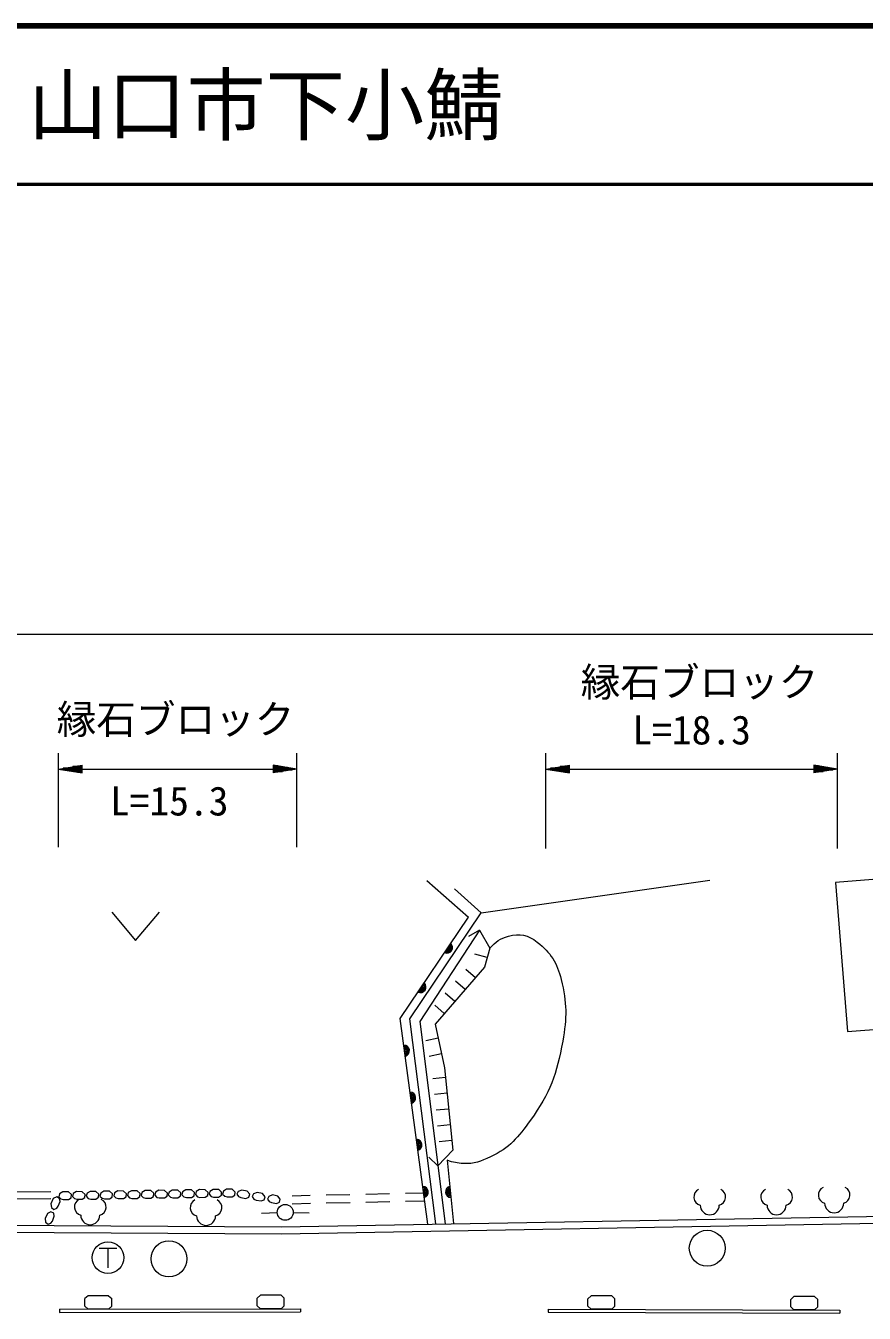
# Model space of a CAD drawing. Units: millimetres, scale not verified. Extents: x 40000 to 680000, y 20000 to 380000.
# Drawn here: x 404880 to 457802, y 298767 to 380000 of the extents above; entities that cross this region are included whole.
import ezdxf
from ezdxf.enums import TextEntityAlignment as Align

# ---------------------------------------------------------------- set-up
doc = ezdxf.new("R2010")
doc.units = ezdxf.units.MM
doc.header["$LTSCALE"] = 1000
for name, color, linetype, lineweight in [('M-BGD', 7, 'Continuous', 13), ('M-BGD-EXST', 7, 'Continuous', 13), ('M-STR-HTXT', 7, 'Continuous', 13), ('M-STR-STRD', 7, 'Continuous', 13), ('M-TTL', 2, 'Continuous', 140), ('M-TTL-LINE', 7, 'Continuous', 50)]:
    doc.layers.add(name, color=color, linetype=linetype, lineweight=lineweight)
doc.layers.add('M-TTL-TXT', color=7, linetype='Continuous')
doc.styles.add('ＭＳ ゴシック', font='')
doc.styles.get('ＭＳ ゴシック').set_extended_font_data('MS Gothic')

msp = doc.modelspace()

# ---------------------------------------------------------------- linework, layer by layer
at = {"layer": 'M-BGD'}
for p, q in [((430188, 326063), (432818, 323762)), ((433633, 324041), (448054, 326085)), ((410315, 324079), (411815, 322279)), ((411815, 322279), (413315, 324079)), ((433526, 322929), (432832, 322530)), ((434004, 321204), (433233, 321415)), ((433264, 319939), (432660, 320464)), ((432608, 319184), (432004, 319709)), ((431952, 318429), (431348, 318953)), ((431297, 317674), (430693, 318198)), ((430912, 316119), (430130, 315952)), ((431121, 315141), (430339, 314974)), ((431373, 313641), (430577, 313561)), ((431472, 312646), (430676, 312566)), ((431572, 311651), (430776, 311571)), ((431671, 310656), (430875, 310576)), ((431771, 309660), (430975, 309581)), ((430890, 308067), (430311, 308620)), ((431471, 308421), (431877, 304420)), ((397476, 306415), (406461, 306447)), ((407012, 306306), (406963, 306121)), ((407215, 306428), (407012, 306306)), ((407573, 306422), (407215, 306428)), ((407759, 306253), (407573, 306422)), ((407741, 306058), (407759, 306253)), ((407880, 306320), (407831, 306135)), ((408083, 306442), (407880, 306320)), ((408441, 306436), (408083, 306442)), ((408627, 306267), (408441, 306436)), ((408609, 306072), (408627, 306267)), ((408748, 306334), (408698, 306149)), ((408951, 306456), (408748, 306334)), ((409308, 306450), (408951, 306456)), ((409495, 306281), (409308, 306450)), ((409476, 306086), (409495, 306281)), ((409616, 306348), (409566, 306163)), ((409819, 306470), (409616, 306348)), ((410176, 306464), (409819, 306470)), ((410362, 306295), (410176, 306464)), ((410344, 306100), (410362, 306295)), ((410483, 306362), (410434, 306177)), ((410686, 306484), (410483, 306362)), ((411044, 306478), (410686, 306484)), ((411230, 306309), (411044, 306478)), ((411212, 306114), (411230, 306309)), ((411351, 306376), (411301, 306191)), ((411554, 306498), (411351, 306376)), ((411912, 306492), (411554, 306498)), ((412098, 306323), (411912, 306492)), ((412079, 306128), (412098, 306323)), ((412213, 306390), (412164, 306204)), ((412416, 306511), (412213, 306390)), ((412774, 306506), (412416, 306511)), ((412960, 306336), (412774, 306506)), ((412942, 306142), (412960, 306336)), ((413070, 306403), (413020, 306218)), ((413273, 306525), (413070, 306403)), ((413631, 306520), (413273, 306525)), ((413817, 306350), (413631, 306520)), ((413798, 306156), (413817, 306350)), ((413927, 306417), (413877, 306231)), ((414130, 306538), (413927, 306417)), ((414487, 306533), (414130, 306538)), ((414674, 306363), (414487, 306533)), ((414655, 306169), (414674, 306363)), ((414783, 306430), (414734, 306245)), ((414986, 306552), (414783, 306430)), ((415344, 306547), (414986, 306552)), ((415530, 306377), (415344, 306547)), ((415512, 306183), (415530, 306377)), ((415640, 306444), (415590, 306258)), ((415590, 306258), (415722, 306121)), ((415843, 306565), (415640, 306444)), ((416201, 306560), (415843, 306565)), ((416387, 306390), (416201, 306560)), ((416368, 306196), (416387, 306390)), ((416497, 306457), (416447, 306272)), ((416447, 306272), (416578, 306134)), ((416700, 306579), (416497, 306457)), ((417057, 306574), (416700, 306579)), ((417244, 306404), (417057, 306574)), ((417225, 306209), (417244, 306404)), ((417353, 306471), (417304, 306285)), ((417304, 306285), (417435, 306148)), ((417556, 306592), (417353, 306471)), ((417914, 306587), (417556, 306592)), ((418100, 306417), (417914, 306587)), ((418082, 306223), (418100, 306417)), ((418291, 306458), (418209, 306285)), ((418209, 306285), (418314, 306126)), ((418512, 306542), (418291, 306458)), ((418863, 306474), (418512, 306542)), ((419017, 306274), (418863, 306474)), ((418964, 306086), (419017, 306274)), ((419257, 306301), (419175, 306127)), ((419478, 306385), (419257, 306301)), ((419829, 306317), (419478, 306385)), ((419982, 306117), (419829, 306317)), ((423840, 306230), (425339, 306264)), ((426339, 306287), (427839, 306322)), ((428838, 306345), (429992, 306372)), ((397897, 305967), (406462, 305997)), ((406608, 305999), (406468, 305670)), ((406468, 305670), (406503, 305436)), ((406836, 306107), (406608, 305999)), ((406833, 305389), (406928, 305513)), ((407009, 306016), (406836, 306107)), ((406928, 305513), (407046, 305815)), ((406963, 306121), (407094, 305983)), ((407046, 305815), (407009, 306016)), ((407094, 305983), (407245, 305942)), ((407245, 305942), (407570, 305948)), ((407570, 305948), (407741, 306058)), ((407831, 306135), (407962, 305997)), ((407962, 305997), (408113, 305956)), ((408113, 305956), (408437, 305962)), ((408437, 305962), (408609, 306072)), ((408698, 306149), (408830, 306011)), ((408830, 306011), (408980, 305970)), ((408980, 305970), (409305, 305975)), ((409305, 305975), (409476, 306086)), ((409566, 306163), (409697, 306025)), ((409697, 306025), (409848, 305984)), ((409848, 305984), (410173, 305989)), ((410173, 305989), (410344, 306100)), ((410434, 306177), (410565, 306039)), ((410565, 306039), (410716, 305998)), ((410716, 305998), (411040, 306003)), ((411040, 306003), (411212, 306114)), ((411301, 306191), (411433, 306053)), ((411433, 306053), (411583, 306012)), ((411583, 306012), (411908, 306017)), ((411908, 306017), (412079, 306128)), ((412164, 306204), (412295, 306067)), ((412295, 306067), (412446, 306026)), ((412446, 306026), (412770, 306031)), ((412770, 306031), (412942, 306142)), ((413020, 306218), (413152, 306080)), ((413152, 306080), (413302, 306040)), ((413302, 306040), (413627, 306045)), ((413627, 306045), (413798, 306156)), ((413877, 306231), (414008, 306094)), ((414008, 306094), (414159, 306053)), ((414159, 306053), (414484, 306058)), ((414484, 306058), (414655, 306169)), ((414734, 306245), (414865, 306107)), ((414865, 306107), (415016, 306067)), ((415016, 306067), (415340, 306072)), ((415340, 306072), (415512, 306183)), ((415722, 306121), (415872, 306080)), ((415872, 306080), (416197, 306085)), ((416197, 306085), (416368, 306196)), ((416578, 306134), (416729, 306094)), ((416729, 306094), (417054, 306099)), ((417054, 306099), (417225, 306209)), ((417435, 306148), (417586, 306107)), ((417586, 306107), (417910, 306112)), ((417910, 306112), (418082, 306223)), ((418314, 306126), (418455, 306060)), ((418455, 306060), (418776, 306007)), ((418776, 306007), (418964, 306086)), ((419175, 306127), (419280, 305969)), ((419280, 305969), (419421, 305902)), ((419421, 305902), (419742, 305850)), ((419742, 305850), (419930, 305929)), ((419930, 305929), (419982, 306117)), ((420222, 306143), (420141, 305970)), ((420141, 305970), (420246, 305811)), ((420444, 306228), (420222, 306143)), ((420246, 305811), (420387, 305745)), ((420387, 305745), (420707, 305692)), ((420795, 306159), (420444, 306228)), ((420707, 305692), (420895, 305771)), ((420948, 305959), (420795, 306159)), ((420895, 305771), (420948, 305959)), ((421686, 306180), (422840, 306207)), ((421697, 305679), (422851, 305705)), ((423851, 305728), (425351, 305763)), ((426351, 305786), (427850, 305820)), ((428850, 305843), (430004, 305870)), ((406243, 305067), (406102, 304738)), ((406102, 304738), (406137, 304504)), ((406470, 305175), (406243, 305067)), ((406643, 305084), (406470, 305175)), ((406503, 305436), (406656, 305320)), ((406562, 304581), (406681, 304883)), ((406681, 304883), (406643, 305084)), ((406656, 305320), (406833, 305389)), ((420759, 305107), (419760, 305061)), ((421010, 304229), (459143, 304901)), ((421758, 305124), (422758, 305112)), ((397341, 304368), (421010, 304229)), ((397788, 303915), (421013, 303779)), ((406137, 304504), (406290, 304388)), ((406290, 304388), (406467, 304457)), ((406467, 304457), (406562, 304581)), ((421013, 303779), (458701, 304443)), ((408810, 299874), (408610, 299688)), ((410112, 299874), (408810, 299874)), ((410112, 299874), (410312, 299688)), ((419696, 299900), (419496, 299714)), ((420998, 299900), (419696, 299900)), ((420998, 299900), (421198, 299714)), ((440561, 299873), (440361, 299687)), ((441863, 299873), (440561, 299873)), ((441863, 299873), (442063, 299687)), ((453359, 299831), (453159, 299645)), ((454661, 299831), (453359, 299831)), ((454661, 299831), (454861, 299645)), ((408610, 299205), (408610, 299688)), ((408810, 299020), (408610, 299205)), ((410112, 299020), (408810, 299020)), ((410112, 299020), (410312, 299205)), ((410312, 299205), (410312, 299688)), ((419496, 299231), (419496, 299714)), ((419696, 299045), (419496, 299231)), ((420998, 299045), (419696, 299045)), ((420998, 299045), (421198, 299231)), ((421198, 299231), (421198, 299714)), ((440361, 299204), (440361, 299687)), ((440561, 299018), (440361, 299204)), ((441863, 299018), (440561, 299018)), ((441863, 299018), (442063, 299204)), ((442063, 299204), (442063, 299687)), ((453159, 299162), (453159, 299645)), ((453359, 298977), (453159, 299162)), ((454661, 298977), (453359, 298977)), ((454661, 298977), (454861, 299162)), ((454861, 299162), (454861, 299645))]:
    msp.add_line(p, q, dxfattribs=at)
msp.add_lwpolyline([(455995, 325938), (456748, 316534), (461982, 316952), (461230, 326356)], close=True, dxfattribs=at)
for points in [[(430767, 304401), (429118, 317333), (433633, 324041), (431942, 325550)], [(430257, 304392), (428521, 317371), (432818, 323762)], [(433526, 322929), (429760, 317173), (431344, 304411)], [(433526, 322929), (434170, 321806), (433839, 320601), (430722, 317012), (431312, 314248), (431831, 309053), (430890, 308067)]]:
    msp.add_lwpolyline(points, dxfattribs=at)
for centre, radius in [((421258, 305130), 500), ((447894, 302868), 1133), ((413920, 302199), 1133)]:
    msp.add_circle(centre, radius, dxfattribs=at)
for centre, radius, start, end in [((431462, 321841), 354, 244.88382, 47.289), ((431462, 321841), 283, 247.10786, 45.06496), ((431462, 321841), 212, 250.85419, 41.31864), ((431462, 321841), 142, 258.56592, 33.60691), ((431462, 321841), 100, 268.88358, 23.28924), ((431462, 321841), 100, 268.88358, 23.28924), ((429788, 319352), 354, 244.88382, 47.289), ((429788, 319352), 283, 247.10786, 45.06496), ((429788, 319352), 212, 250.85419, 41.31864), ((429788, 319352), 142, 258.56592, 33.60691), ((429788, 319352), 100, 268.88358, 23.28924), ((429788, 319352), 100, 268.88358, 23.28924), ((428739, 315334), 354, 286.41609, 88.82127), ((428739, 315334), 283, 288.64013, 86.59723), ((428739, 315334), 212, 292.38645, 82.8509), ((428739, 315334), 142, 300.09818, 75.13917), ((428739, 315334), 100, 310.41585, 64.82151), ((428739, 315334), 100, 310.41585, 64.82151), ((429137, 312361), 354, 286.41609, 88.82127), ((429137, 312361), 283, 288.64013, 86.59723), ((429137, 312361), 212, 292.38645, 82.8509), ((429137, 312361), 142, 300.09818, 75.13917), ((429137, 312361), 100, 310.41585, 64.82151), ((429137, 312361), 100, 310.41585, 64.82151), ((429534, 309387), 354, 286.41609, 88.82127), ((429534, 309387), 283, 288.64013, 86.59723), ((429534, 309387), 212, 292.38645, 82.8509), ((429534, 309387), 142, 300.09818, 75.13917), ((429534, 309387), 100, 310.41585, 64.82151), ((429534, 309387), 100, 310.41585, 64.82151), ((429932, 306414), 354, 286.41609, 88.82127), ((429932, 306414), 283, 288.64013, 86.59723), ((429932, 306414), 212, 292.38645, 82.8509), ((429932, 306414), 142, 300.09818, 75.13917), ((429932, 306414), 100, 310.41585, 64.82151), ((429932, 306414), 100, 310.41585, 64.82151), ((431728, 306426), 354, 104.58389, 266.98907), ((431728, 306426), 283, 106.80793, 264.76503), ((431728, 306426), 212, 110.55426, 261.0187), ((431728, 306426), 142, 118.26599, 253.30697), ((431728, 306426), 100, 128.58365, 242.98931), ((431728, 306426), 100, 128.58365, 242.98931), ((447584, 306100), 536, 116.08703, 255.33416), ((448513, 306100), 536, 284.66584, 63.91297), ((451803, 306100), 536, 116.08703, 255.33416), ((452732, 306100), 536, 284.66584, 63.91297), ((455437, 306225), 536, 116.08703, 255.33416), ((456366, 306225), 536, 284.66584, 63.91297), ((408487, 305473), 536, 116.08703, 255.33416), ((409415, 305473), 536, 284.66584, 63.91297), ((415797, 305431), 536, 116.08703, 255.33416), ((416725, 305431), 536, 284.66584, 63.91297), ((448049, 305581), 600, 180, 360), ((452268, 305581), 600, 180, 360), ((455902, 305706), 600, 180, 360), ((408951, 304954), 600, 180, 360), ((416261, 304913), 600, 180, 360)]:
    msp.add_arc(centre, radius, start, end, dxfattribs=at)
msp.add_open_spline([(434170, 321806), (434554, 322201), (434819, 322416), (435345, 322561), (436044, 322755), (436598, 322638), (437164, 322184), (438017, 321498), (438416, 320886), (438675, 319822), (439035, 318343), (439036, 317424), (438770, 315925), (438402, 313860), (437966, 312655), (436739, 310954), (435955, 309869), (435430, 309194), (434212, 308639), (433589, 308356), (433195, 308177), (432511, 308214), (432098, 308237), (431902, 308272), (431471, 308421)], degree=3, knots=[0, 0, 0, 0, 1, 1, 1, 2, 2, 2, 3, 3, 3, 4, 4, 4, 5, 5, 5, 6, 6, 6, 7, 7, 7, 8, 8, 8, 8], dxfattribs=at)
at = {"layer": 'M-BGD-EXST'}
for p, q in [((409519, 302877), (410619, 302877)), ((410069, 302877), (410069, 301627))]:
    msp.add_line(p, q, dxfattribs=at)
msp.add_circle((410069, 302277), 1000, dxfattribs=at)
at = {"layer": 'M-STR-HTXT'}
for p, q in [((371773, 341612), (568831, 341612)), ((406951, 328172), (406951, 334105)), ((421990, 328172), (421990, 334105)), ((437703, 328097), (437703, 334105)), ((456109, 328097), (456109, 334105)), ((406951, 333105), (408451, 333355)), ((406951, 333105), (408451, 332855)), ((406951, 333105), (408451, 333105)), ((408451, 333155), (407251, 333155)), ((407551, 333205), (408451, 333205)), ((408451, 333255), (407851, 333255)), ((408151, 333305), (408451, 333305)), ((408451, 332855), (408451, 333355)), ((408451, 333105), (420490, 333105)), ((421990, 333105), (420490, 333355)), ((420490, 333355), (420490, 332855)), ((420790, 333305), (420490, 333305)), ((420490, 333255), (421090, 333255)), ((421390, 333205), (420490, 333205)), ((420490, 333155), (421690, 333155)), ((421990, 333105), (420490, 332855)), ((421990, 333105), (420490, 333105)), ((437703, 333105), (439203, 333355)), ((437703, 333105), (439203, 332855)), ((437703, 333105), (439203, 333105)), ((439203, 333155), (438003, 333155)), ((438303, 333205), (439203, 333205)), ((439203, 333255), (438603, 333255)), ((438903, 333305), (439203, 333305)), ((439203, 332855), (439203, 333355)), ((439203, 333105), (454609, 333105)), ((456109, 333105), (454609, 333355)), ((454609, 333355), (454609, 332855)), ((454909, 333305), (454609, 333305)), ((454609, 333255), (455209, 333255)), ((455509, 333205), (454609, 333205)), ((454609, 333155), (455809, 333155)), ((456109, 333105), (454609, 332855)), ((456109, 333105), (454609, 333105)), ((408451, 333055), (407251, 333055)), ((407551, 333005), (408451, 333005)), ((408451, 332955), (407851, 332955)), ((408151, 332905), (408451, 332905)), ((420490, 333055), (421690, 333055)), ((421390, 333005), (420490, 333005)), ((420490, 332955), (421090, 332955)), ((420790, 332905), (420490, 332905)), ((439203, 333055), (438003, 333055)), ((438303, 333005), (439203, 333005)), ((439203, 332955), (438603, 332955)), ((438903, 332905), (439203, 332905)), ((454609, 333055), (455809, 333055)), ((455509, 333005), (454609, 333005)), ((454609, 332955), (455209, 332955)), ((454909, 332905), (454609, 332905))]:
    msp.add_line(p, q, dxfattribs=at)
at = {"layer": 'M-STR-STRD'}
for p, q in [((407005, 299015), (422215, 299051)), ((407005, 299015), (407006, 298815)), ((422215, 299051), (422215, 298851)), ((437843, 299027), (437842, 298827)), ((437843, 299027), (456262, 298967)), ((456262, 298967), (456261, 298767)), ((407006, 298815), (422215, 298851)), ((437842, 298827), (456261, 298767))]:
    msp.add_line(p, q, dxfattribs=at)
at = {"layer": 'M-TTL'}
msp.add_line((680000, 380000), (40000, 380000), dxfattribs=at)
at = {"layer": 'M-TTL-LINE'}
msp.add_line((40000, 370000), (680000, 370000), dxfattribs=at)

# ---------------------------------------------------------------- texts
at = {"layer": 'M-STR-HTXT', "style": 'ＭＳ ゴシック'}
for s, p in [('縁石ブロック', (447405, 337123)), ('縁石ブロック', (414334, 334778)), ('L=18.3', (446906, 334105)), ('L=15.3', (413935, 329622))]:
    msp.add_text(s, height=1833, dxfattribs=at).set_placement(p, align=Align.BOTTOM_CENTER)
at = {"layer": 'M-TTL-TXT', "style": 'ＭＳ ゴシック'}
msp.add_text('山口市下小鯖', height=3666, dxfattribs=at).set_placement((405024, 375000), align=Align.MIDDLE_LEFT)

doc.saveas('drawing.dxf')
